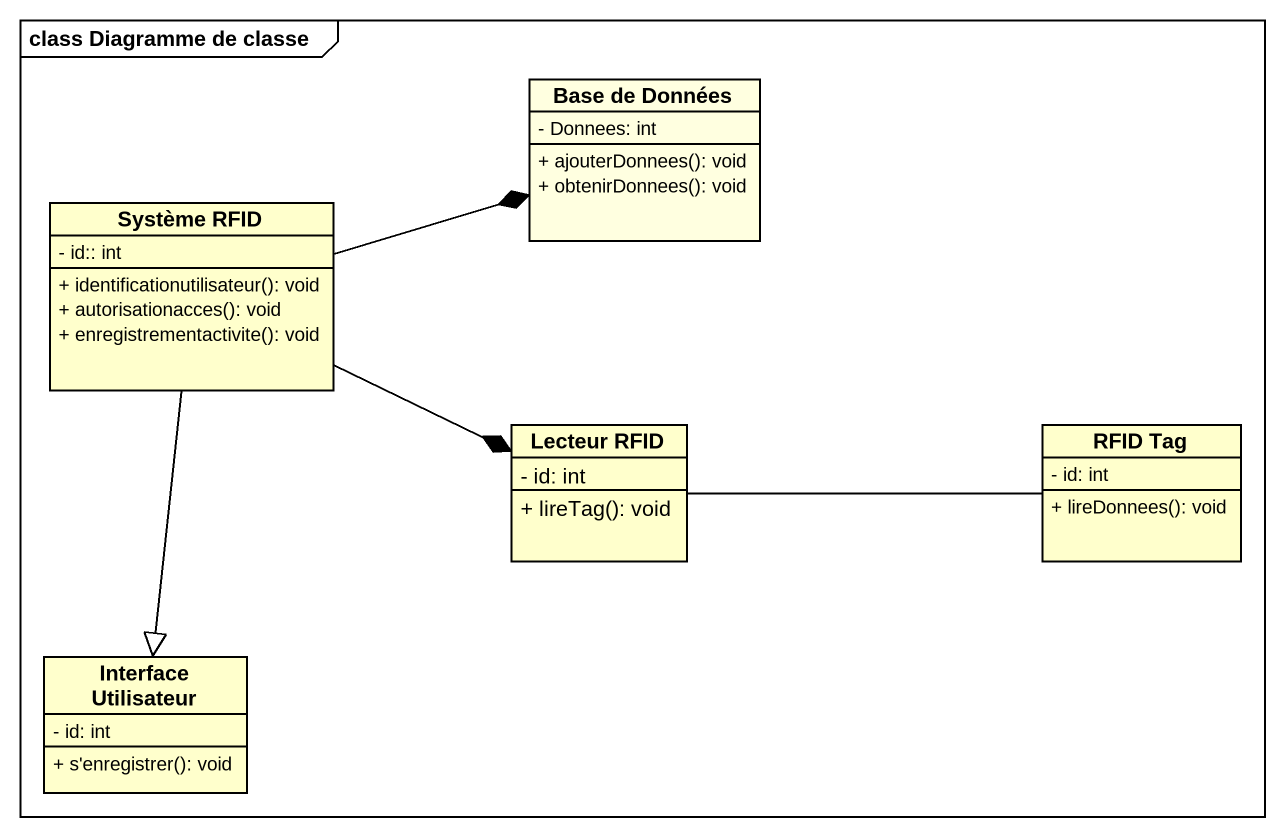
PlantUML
@startuml
mainframe class Diagramme de classe
hide circle
hide empty members
skinparam classAttributeIconSize 0
class "Base de Données" as Base_de_Données #FFFFE0 {
  - Donnees: int
  + ajouterDonnees(): void
  + obtenirDonnees(): void
}
class "Système RFID" as Système_RFID {
  - id:: int
  + identificationutilisateur(): void
  + autorisationacces(): void
  + enregistrementactivite(): void
}
class "Lecteur RFID" as Lecteur_RFID {
  - id: int
  + lireTag(): void
}
class "RFID Tag" as RFID_Tag {
  - id: int
  + lireDonnees(): void
}
class "Interface Utilisateur" as Interface_Utilisateur {
  - id: int
  + s'enregistrer(): void
}
Système_RFID -right-* Base_de_Données
Système_RFID -right-* Lecteur_RFID
Système_RFID --|> Interface_Utilisateur
Lecteur_RFID -right- RFID_Tag
@enduml
